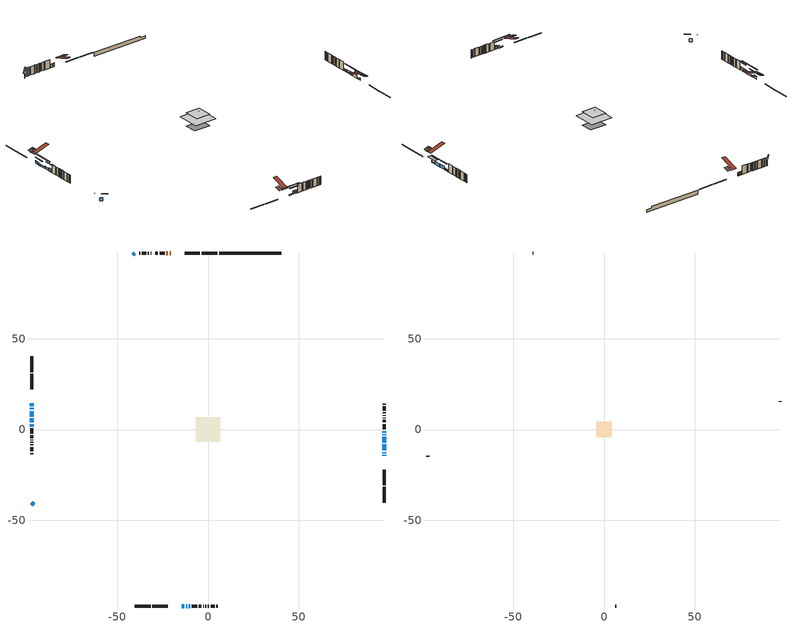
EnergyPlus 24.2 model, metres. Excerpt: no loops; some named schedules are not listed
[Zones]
conditioned space
 floor outside (Floor1 construction): -2.53,-2.53 -2.53,2.53 2.53,2.53 2.53,-2.53 z0.54
 floor adiabatic (AdiabaticFloorConstruction): -6.65,-6.65 -6.65,6.65 6.65,6.65 6.65,-6.65 z2.98
 floor foundation (Slab1 construction): -4.95,-3.59 -4.95,3.59 4.95,3.59 4.95,-3.59 z-1.95
 wall outside (RimJoist1 construction): 5.16,97.12 -3.57,97.12 / -40.23,-97.12 -31.49,-97.12 / -97.12,40.23 -97.12,31.49 / 97.12,-40.23 97.12,-31.49 z0.54:0.84
 wall outside (RimJoist2 construction): -4.5,97.12 -12.87,97.12 / -30.56,-97.12 -22.2,-97.12 / -97.12,30.56 -97.12,22.2 / 97.12,-30.56 97.12,-22.2 z0.54:0.84
 wall outside (AdiabaticWallConstruction 1): -20.52,97.12 -21.12,97.12 / -22.05,97.12 -22.85,97.12 z0.54:2.57
 wall outside (AdiabaticWallConstruction): -97.12,14.55 -97.12,12.85 / 97.12,-14.55 97.12,-14 z0.54:1.76; -97.12,11.92 -97.12,11.1 z0.54:1.53; -40.23,97.12 -41.33,96.03 / -97.12,-40.23 -95.83,-41.52 z0.54:2.24; 97.12,-13.07 97.12,-12.44 z0.54:1.2; 97.12,-11.51 97.12,-8.21 / 97.12,-7.28 97.12,-3.98 / -12.07,-97.12 -11.41,-97.12 / -10.48,-97.12 -9.82,-97.12 z0.54:2.27; -97.12,10.17 -97.12,7.08 z0.54:1.33; -14.55,-97.12 -13,-97.12 z0.54:1.13; -97.12,6.15 -97.12,3.91 z0.54:1.86; 97.12,-3.05 97.12,-2.59 z0.54:1.46; 97.12,-1.66 97.12,-0.85 z0.54:1.38; -97.12,2.98 -97.12,1.53 z0.54:2.6
 wall outside (Wall1 construction): -23.78,97.12 -26.68,97.12 / -8.89,-97.12 -5.99,-97.12 / -97.12,0.6 -97.12,-2.3 / 97.12,0.08 97.12,2.98 z0.54:5.42
 wall outside (Wall2 construction): -27.61,97.12 -29.08,97.12 / -5.06,-97.12 -3.59,-97.12 / -97.12,-3.23 -97.12,-4.7 / 97.12,3.91 97.12,5.38 z0.54:5.42
 wall outside (Wall3 construction): -30.01,97.12 -30.21,97.12 / -2.66,-97.12 -2.46,-97.12 / -97.12,-5.63 -97.12,-5.83 / 97.12,6.31 97.12,6.51 z0.54:5.42
 wall outside (Wall4 construction): -31.14,97.12 -31.63,97.12 / -1.53,-97.12 -1.03,-97.12 / -97.12,-6.76 -97.12,-7.25 / 97.12,7.44 97.12,7.94 z0.54:5.42
 wall outside (Wall5 construction): -32.56,97.12 -33.18,97.12 / -0.1,-97.12 0.52,-97.12 / -97.12,-8.18 -97.12,-8.8 / 97.12,8.87 97.12,9.49 z0.54:5.42
 wall outside (Wall6 construction): -34.11,97.12 -36.41,97.12 / 1.45,-97.12 3.74,-97.12 / -97.12,-9.73 -97.12,-12.03 / 97.12,10.42 97.12,12.71 z0.54:5.42
 wall outside (Wall7 construction): -37.34,97.12 -37.9,97.12 / 4.67,-97.12 5.24,-97.12 / -97.12,-12.96 -97.12,-13.52 / 97.12,13.64 97.12,14.21 z0.54:5.42
 wall foundation (FoundationWall1 construction): 6.09,97.12,-1.95 6.09,97.12,0.54 36.82,97.12,0.54 36.82,97.12,-0.44 40.23,97.12,-0.44 40.23,97.12,-1.95
 window (WindowConstruction): -97.12,14.55 -97.12,12.85 z0.54:1.76
 window (WindowConstruction 8): -97.12,11.92 -97.12,11.1 z0.54:1.53
 window (WindowConstruction 9): -40.23,97.12 -41.33,96.03 z0.54:2.24
 window (WindowConstruction 10): -97.12,-40.23 -95.83,-41.52 z0.54:2.24
 window (WindowConstruction 13): 97.12,-14.55 97.12,-14 z0.54:1.76
 window (WindowConstruction 11): 97.12,-13.07 97.12,-12.44 z0.54:1.2
 window (WindowConstruction 12): 97.12,-11.51 97.12,-8.21 z0.54:2.27
 window (WindowConstruction 14): -97.12,10.17 -97.12,7.08 z0.54:1.33
 window (WindowConstruction 15): -14.55,-97.12 -13,-97.12 z0.54:1.13
 window (WindowConstruction 1): -97.12,6.15 -97.12,3.91 z0.54:1.86
 window (WindowConstruction 2): 97.12,-7.28 97.12,-3.98 z0.54:2.27
 window (WindowConstruction 3): 97.12,-3.05 97.12,-2.59 z0.54:1.45
 window (WindowConstruction 4): 97.12,-1.66 97.12,-0.85 z0.54:1.38
 window (WindowConstruction 5): -12.07,-97.12 -11.41,-97.12 z0.54:2.27
 window (WindowConstruction 6): -10.48,-97.12 -9.82,-97.12 z0.54:2.27
 window (WindowConstruction 7): -97.12,2.98 -97.12,1.53 z0.54:2.6
 door (Door): -20.52,97.12 -21.12,97.12 z0.54:2.57
 door (Door 1): -22.05,97.12 -22.85,97.12 z0.54:2.57
 ceiling adiabatic (AdiabaticFloorConstruction): 6.65,-6.65 6.65,6.65 -6.65,6.65 -6.65,-6.65 z2.98
 roof outside (Roof1 construction): -14.54,97.12,5.42 -14.54,94.29,6.36 -13.8,94.29,6.36 -13.8,97.12,5.42; -20.52,-97.12,5.42 -20.52,-94.29,6.36 -21.27,-94.29,6.36 -21.27,-97.12,5.42; -97.12,20.52,5.42 -94.29,20.52,6.36 -94.29,21.27,6.36 -97.12,21.27,5.42; 97.12,-20.52,5.42 94.29,-20.52,6.36 94.29,-21.27,6.36 97.12,-21.27,5.42
 roof outside (Roof2 construction): -16.22,97.12,5.42 -16.22,94.31,6.36 -15.47,94.31,6.36 -15.47,97.12,5.42; -18.85,-97.12,5.42 -18.85,-94.31,6.36 -19.6,-94.31,6.36 -19.6,-97.12,5.42; -97.12,18.85,5.42 -94.31,18.85,6.36 -94.31,19.6,6.36 -97.12,19.6,5.42; 97.12,-18.85,5.42 94.31,-18.85,6.36 94.31,-19.6,6.36 97.12,-19.6,5.42
attic - vented
 floor to conditioned space (Floor2 construction Reversed): -4.38,-4.38 -4.38,4.38 4.38,4.38 4.38,-4.38 z5.42
 floor to conditioned space (Floor3 construction Reversed): -1.88,-1.88 -1.88,1.88 1.88,1.88 1.88,-1.88 z5.42
 wall outside (Wall8 construction): -38.83,97.12 -39.3,97.12 / 6.17,-97.12 6.64,-97.12 / -97.12,-14.45 -97.12,-14.92 / 97.12,15.14 97.12,15.61 z0.54:5.42
 roof outside (Roof3 construction): -19.59,97.12,5.42 -19.59,87.84,8.51 -17.14,87.84,8.51 -17.14,97.12,5.42; -15.48,-97.12,5.42 -15.48,-87.84,8.51 -17.92,-87.84,8.51 -17.92,-97.12,5.42; -97.12,15.48,5.42 -87.84,15.48,8.51 -87.84,17.92,8.51 -97.12,17.92,5.42; 97.12,-15.48,5.42 87.84,-15.48,8.51 87.84,-17.92,8.51 97.12,-17.92,5.42
shading: -97.12,12.64 -97.12,14.75 -97.54,14.75 -97.54,12.64 z1.96; -97.12,8.52 -97.12,14.5 -97.54,14.5 -97.54,8.52 z4.11; -43.15,94.21 -38.41,98.95 -38.7,99.24 -43.44,94.5 z4.82; -94.01,-43.35 -98.95,-38.41 -99.24,-38.7 -94.3,-43.64 z4.82; 97.12,-9.86 97.12,-15.65 98.87,-15.65 98.87,-9.86 z3.78; 97.12,-5.63 97.12,-14.09 97.54,-14.09 97.54,-5.63 z4.85; -97.12,2.06 -97.12,15.19 -97.54,15.19 -97.54,2.06 z6.35; -7.98,-97.12 -19.57,-97.12 -19.57,-97.54 -7.98,-97.54 z6.15; -97.12,3.71 -97.12,6.35 -97.54,6.35 -97.54,3.71 z2.06; 97.12,-1.4 97.12,-9.86 97.54,-9.86 97.54,-1.4 z4.85; 97.12,-2.39 97.12,-3.25 97.54,-3.25 97.54,-2.39 z1.66; 97.12,-0.65 97.12,-1.86 97.54,-1.86 97.54,-0.65 z1.58; -8.83,-97.12 -14.65,-97.12 -14.65,-97.54 -8.83,-97.54 z4.85; -9.62,-97.12 -10.68,-97.12 -10.68,-97.54 -9.62,-97.54 z2.47; -97.12,-1.05 -97.12,5.56 -97.54,5.56 -97.54,-1.05 z5.18
[Building]
Building 1: Terrain=Suburbs
[Site:Location]
Quebec Intl AP_QC: Latitude {deg}=46.8; Longitude {deg}=-71.38; Time Zone {hr}=-5; Elevation {m}=74; Keep Site Location Information=Yes
[Site:GroundTemperature:Shallow]
0.0108218, -2.24938, -2.43038, -1.3578, 2.94801, 7.23376, 10.9493, 13.303, 13.5029, 11.5886, 7.96783, 3.81355
[Site:WaterMainsTemperature]
Calculation Method=Schedule; Temperature Schedule=mains temperature schedule
[Material] Roughness=Rough; Thermal Absorptance=0.9
Name | Thickness {m} | Conductivity {W/m-K} | Density {kg/m3} | Specific Heat {J/kg-K} | Solar Absorptance | Visible Absorptance
asphalt or fiberglass shingles | 0.00635 | 0.162714 | 1121.4 | 1465.45 | 0.4 | 0.4
ceiling loosefill ins | 0.169333 | 0.0480833 | 16.02 | 1046.75 | 0.7 | 0.7
ceiling stud and cavity | 0.1397 | 0.326487 | 65.682 | 1177.47 | 0.7 | 0.7
ceiling stud and cavity 1 | 0.1397 | 0.363927 | 65.682 | 1177.47 | 0.7 | 0.7
concrete 4.0 in. | 0.1016 | 1.803125 | 2242.8 | 837.4 | 0.7 | 0.7
concrete 8.0 in. | 0.2032 | 1.803125 | 2242.8 | 837.4 | 0.7 | 0.7
door material | 0.04445 | 0.053851 | 512.64 | 1214.23 | 0.7 | 0.7
exterior vertical ins | 0.0783861 | 0.029427 | 32.04 | 1214.23 | 0.7 | 0.7
floor covering | 0.0127 | 0.0433444 | 54.468 | 1339.84 | 0.6 | 0.6
floor rigid ins | 0.103632 | 0.029427 | 32.04 | 1214.23 | 0.7 | 0.7
floor rigid ins 1; wall rigid ins 1 | 0.512978 | 0.029427 | 32.04 | 1214.23 | 0.7 | 0.7
floor stud and cavity | 0.1397 | 0.152222 | 92.3553 | 1139.71 | 0.7 | 0.7
floor stud and cavity 1 | 0.1397 | 1.75129 | 37.0049 | 1207.88 | 0.7 | 0.7
furniture material conditioned space 1 | 0.1524 | 0.115458 | 640.8 | 1214.23 | 0.6 | 0.6
gypsum board | 0.0127 | 0.160291 | 801 | 837.4 | 0.6 | 0.6
gypsum board 1 | 0.0127 | 0.160291 | 801 | 837.4 | 0.7 | 0.7
osb sheathing 0.5 in. | 0.0127 | 0.115458 | 512.64 | 1214.23 | 0.7 | 0.7
osb sheathing 0.75 in. | 0.01905 | 0.115458 | 512.64 | 1214.23 | 0.7 | 0.7
osb sheathing 2.0 in. | 0.0508 | 0.115458 | 512.64 | 1214.23 | 0.7 | 0.7
rim joist rigid ins; roof rigid ins; wall rigid ins | 0.051816 | 0.029427 | 32.04 | 1214.23 | 0.7 | 0.7
rim joist stud and cavity | 0.0508 | 0.0405436 | 125.044 | 1163.47 | 0.6 | 0.6
rim joist stud and cavity 1 | 0.0508 | 0.0337198 | 125.044 | 1163.47 | 0.6 | 0.6
roof stud and cavity | 0.2032 | 0.119985 | 78.34581 | 1123.46 | 0.7 | 0.7
roof stud and cavity 1 | 0.2032 | 0.121886 | 78.34581 | 1123.46 | 0.7 | 0.7
wall stud and cavity | 0.1397 | 0.14531 | 139.0536 | 1170.24 | 0.7 | 0.7
wall stud and cavity 1 | 0.1397 | 0.155262 | 139.0536 | 1170.24 | 0.7 | 0.7
wall stud and cavity 2 | 0.1397 | 0.0764338 | 139.0536 | 1170.24 | 0.7 | 0.7
wall stud and cavity 3 | 0.1397 | 0.445742 | 139.0536 | 1170.24 | 0.7 | 0.7
wall stud and cavity 4 | 0.1397 | 0.217369 | 139.0536 | 1170.24 | 0.7 | 0.7
wall stud and cavity 5 | 0.1397 | 0.147745 | 139.0536 | 1170.24 | 0.7 | 0.7
wall stud and cavity 6 | 0.1397 | 0.469481 | 139.0536 | 1170.24 | 0.7 | 0.7
wall stud and cavity 7 | 0.0889 | 6.1454 | 50.32683 | 1063.81 | 0.6 | 0.6
wall stud and cavity 8 | 0.0889 | 0.380278 | 52.3479 | 1209.89 | 0.7 | 0.7
wall stud and cavity 9 | 0.0889 | 0.391764 | 83.0341 | 1211.67 | 0.7 | 0.7
wood siding | 0.0254 | 0.102417 | 544.68 | 1172.36 | 0.4 | 0.4
wood siding 1 | 0.00254 | 0.102417 | 544.68 | 1172.36 | 0.4 | 0.4
wood siding 2; wood siding 3; wood siding 4 | 0.0254 | 0.102417 | 544.68 | 1172.36 | 0.7 | 0.7
[WindowMaterial:SimpleGlazingSystem]
Name | U-Factor {W/m2-K} | Solar Heat Gain Coefficient
WindowMaterial | 2.92076 | 0.62
WindowMaterial 1 | 2.93609 | 0.6
WindowMaterial 10 | 2.99287 | 0.59
WindowMaterial 11 | 2.97698 | 0.61
WindowMaterial 12 | 2.986628 | 0.55
WindowMaterial 13 | 3.00934 | 0.51
WindowMaterial 2 | 2.88329 | 0.67
WindowMaterial 3 | 3.02467 | 0.46
WindowMaterial 4 | 2.97868 | 0.53
WindowMaterial 5 | 2.96903 | 0.56
WindowMaterial 6 | 2.98833 | 0.58
WindowMaterial 7 | 2.969594 | 0.55
WindowMaterial 8 | 2.90827 | 0.64
WindowMaterial 9 | 2.90089 | 0.65
[Construction]
AdiabaticFloorConstruction: floor stud and cavity 1, floor rigid ins 1, osb sheathing 0.75 in., floor covering
AdiabaticWallConstruction: wood siding 3, wall rigid ins 1, wall stud and cavity 8, gypsum board
AdiabaticWallConstruction 1: wood siding 4, wall rigid ins 1, wall stud and cavity 8, gypsum board
Door; Door 1: door material
Floor1 construction: floor stud and cavity, floor rigid ins, osb sheathing 0.75 in., floor covering
Floor2 construction Reversed: gypsum board, ceiling stud and cavity, ceiling loosefill ins
Floor3 construction Reversed: gypsum board, ceiling stud and cavity 1, ceiling loosefill ins
FoundationWall1 construction: concrete 8.0 in., gypsum board 1
furniture construction conditioned space 1: furniture material conditioned space 1
PartitionWallConstruction: gypsum board, wall stud and cavity 9, gypsum board
RimJoist1 construction: wood siding 2, rim joist rigid ins, osb sheathing 2.0 in., rim joist stud and cavity
RimJoist2 construction: wood siding 2, rim joist rigid ins, osb sheathing 2.0 in., rim joist stud and cavity 1
Roof1 construction: asphalt or fiberglass shingles, roof rigid ins, osb sheathing 0.75 in., roof stud and cavity, gypsum board
Roof2 construction: asphalt or fiberglass shingles, roof rigid ins, osb sheathing 0.75 in., roof stud and cavity 1, gypsum board
Roof3 construction: asphalt or fiberglass shingles
Slab1 construction: concrete 4.0 in.
Wall1 construction: wood siding, wall rigid ins, osb sheathing 0.5 in., wall stud and cavity, gypsum board
Wall2 construction: wood siding, wall rigid ins, osb sheathing 0.5 in., wall stud and cavity 1, gypsum board
Wall3 construction: wood siding, osb sheathing 0.5 in., wall stud and cavity 2, gypsum board
Wall4 construction: wood siding, wall rigid ins, osb sheathing 0.5 in., wall stud and cavity 3, gypsum board
Wall5 construction: wood siding, wall rigid ins, osb sheathing 0.5 in., wall stud and cavity 4, gypsum board
Wall6 construction: wood siding, wall rigid ins, osb sheathing 0.5 in., wall stud and cavity 5, gypsum board
Wall7 construction: wood siding, wall rigid ins, osb sheathing 0.5 in., wall stud and cavity 6, gypsum board
Wall8 construction: wood siding 1, wall stud and cavity 7
WindowConstruction: WindowMaterial
WindowConstruction 1: WindowMaterial 1
WindowConstruction 10: WindowMaterial 9
WindowConstruction 11: WindowMaterial 10
WindowConstruction 12; WindowConstruction 2: WindowMaterial 2
WindowConstruction 13: WindowMaterial 11
WindowConstruction 14: WindowMaterial 12
WindowConstruction 15: WindowMaterial 13
WindowConstruction 3: WindowMaterial 3
WindowConstruction 4: WindowMaterial 4
WindowConstruction 5; WindowConstruction 6: WindowMaterial 5
WindowConstruction 7: WindowMaterial 6
WindowConstruction 8: WindowMaterial 7
WindowConstruction 9: WindowMaterial 8
[Zone] Multiplier=1; Part of Total Floor Area=Yes
Name | Volume {m3}
attic - vented | 45.7144
conditioned space | 656
[Space]
Name | Zone | Volume {m3}
attic - vented 1 | attic - vented | 45.7144
conditioned space 1 | conditioned space | 656
[ZoneInfiltration:EffectiveLeakageArea]
infil attic - vented 1: Zone or Space=attic - vented 1; Schedule=Always On Discrete; Effective Air Leakage Area {cm2}=3358.15; Stack Coefficient=0.000554434; Wind Coefficient=1.59091e-05
[ZoneMixing]
whole house fan mix: Zone or Space=attic - vented; Schedule=Always On Continuous; Design Flow Rate Calculation Method=Flow/Zone; Design Flow Rate {m3/s}=0; Source Zone or Space=conditioned space
[SurfaceProperty:ExposedFoundationPerimeter]
Slab1: Exposed Perimeter Calculation Method=TotalExposedPerimeter; Total Exposed Perimeter {m}=34.139
[InternalMass] Zone or ZoneList=conditioned space; Space or SpaceList=conditioned space 1
Name | Construction | Surface Area {m2}
furniture mass conditioned space 1 | furniture construction conditioned space 1 | 109.372
partition wall mass | PartitionWallConstruction | 273.431
[Lights]
interior lighting: Zone or ZoneList or Space or SpaceList=conditioned space 1; Schedule=interior lighting schedule; Design Level Calculation Method=LightingLevel; Lighting Level {W}=343.2; Return Air Fraction=0; Fraction Radiant=0.6; Fraction Visible=0.2; Fraction Replaceable=1
[People]
occupants: Zone or ZoneList or Space or SpaceList=conditioned space 1; Number of People Schedule=occupants schedule; Number of People Calculation Method=People; Number of People=3; Fraction Radiant=0.314171; Sensible Heat Fraction=0.56303; Activity Level Schedule=occupants activity schedule; Carbon Dioxide Generation Rate {m3/s-W}=0; Enable ASHRAE 55 Comfort Warnings=No; Mean Radiant Temperature Calculation Type=EnclosureAveraged
[ElectricEquipment] Zone or ZoneList or Space or SpaceList=conditioned space 1; Design Level Calculation Method=EquipmentLevel
Name | Schedule | Design Level {W} | Fraction Latent | Fraction Radiant | Fraction Lost
clothes dryer | clothes dryer schedule | 140.772 | 0.015 | 0.081 | 0.85
clothes washer | clothes washer schedule | 32.1985 | 0.03 | 0.162 | 0.7
cooking range | cooking range schedule | 215.147 | 0.08 | 0.432 | 0.2
dishwasher | dishwasher schedule | 66.8632 | 0.3 | 0.18 | 0.4
fridge | fridge schedule | 72.9452 | 0 | 0.6 | 0
mech vent bath fan 0 | mech vent bath fan 0 schedule | 50.2 | 0 | 0 | 1
mech vent bath fan 1 | mech vent bath fan 1 schedule | 50.2 | 0 | 0 | 1
mech vent house fan | mech vent house fan schedule | 15.1167 | 0 | 0 | 1
mech vent house fan cfis | mech vent house fan cfis schedule | 0 | 0 | 0 | 0
mech vent range fan 0 | mech vent range fan 0 schedule | 57 | 0 | 0 | 1
misc plug loads | misc plug loads schedule | 494.7 | 0.045 | 0.513 | 0.1
whole house fan | Always On Discrete | 0 | 0 | 0 | 1
[OtherEquipment] Zone or ZoneList or Space or SpaceList=conditioned space 1; Design Level Calculation Method=EquipmentLevel
Name | Fuel Type | Schedule | Design Level {W} | Fraction Latent | Fraction Radiant | Fraction Lost
clothes dryer 1 | Electricity | clothes dryer schedule | 0 | 0.015 | 0.081 | 0.85
cooking range 1 | Electricity | cooking range schedule | 0 | 0.08 | 0.432 | 0.2
general water use latent | None | general water use schedule | 62.594 | 1 | 0 | 0
general water use sensible | None | general water use schedule | -61.6891 | 0 | 0.6 | 0
mech vent house fan latent load | None | Always On Discrete | 0 | 1 | 0 | 0
mech vent house fan sensible load | None | Always On Discrete | 0 | 0 | 0 | 0
water heater energy adjustment1 | Electricity | Always On Discrete | 0.01 | 0 | 0 | 1
[ZoneInfiltration:DesignFlowRate] Zone or ZoneList or Space or SpaceList=conditioned space 1; Schedule=Always On Discrete; Design Flow Rate Calculation Method=Flow/Zone; Design Flow Rate {m3/s}=0
infil flow; natural vent flow; whole house fan flow
[Foundation:Kiva]
Foundation Kiva 1: Initial Indoor Air Temperature {C}=18; Wall Height Above Grade {m}=0.540014; Wall Depth Below Slab {m}=0.2032; Custom Block Material Name 1=exterior vertical ins; Custom Block Depth 1 {m}=2.49; Custom Block X Position 1 {m}=0.2159; Custom Block Z Position 1 {m}=0
[Foundation:Kiva:Settings]
Soil Conductivity {W/m-K}=0.849921; Soil Density {kg/m3}=1842.3; Soil Specific Heat {J/kg-K}=418.7; Ground Solar Absorptivity=0.9; Ground Thermal Absorptivity=0.9; Ground Surface Roughness {m}=0.03; Far-Field Width {m}=40; Deep-Ground Boundary Condition=ZeroFlux; Deep-Ground Depth {m}=40; Minimum Cell Dimension {m}=0.2; Maximum Cell Growth Coefficient=3; Simulation Timestep=Timestep
[Exterior:Lights]
exterior lighting: Schedule=exterior lighting schedule; Design Level {W}=75.6
[Schedule:Constant]
Name | Hourly Value
Always On Continuous; mech vent house fan schedule; mech vent house fan cfis schedule; Always On Discrete | 1
occupants activity schedule | 117.228
fridge schedule | 0
[Schedule:Week:Daily]
interior lighting schedule Week Rule - Jan1-Jan27: interior lighting schedule day, interior lighting schedule day, interior lighting schedule day, interior lighting schedule day, interior lighting schedule day, interior lighting schedule day, interior lighting schedule day, interior lighting schedule default day, interior lighting schedule default day, interior lighting schedule default day, interior lighting schedule default day, interior lighting schedule default day
interior lighting schedule Week Rule - Jan28-Feb3: interior lighting schedule day, interior lighting schedule day, interior lighting schedule day, interior lighting schedule day, interior lighting schedule day 1, interior lighting schedule day 1, interior lighting schedule day 1, interior lighting schedule default day, interior lighting schedule default day, interior lighting schedule default day, interior lighting schedule default day, interior lighting schedule default day
interior lighting schedule Week Rule - Feb4-Feb24: interior lighting schedule day 1, interior lighting schedule day 1, interior lighting schedule day 1, interior lighting schedule day 1, interior lighting schedule day 1, interior lighting schedule day 1, interior lighting schedule day 1, interior lighting schedule default day, interior lighting schedule default day, interior lighting schedule default day, interior lighting schedule default day, interior lighting schedule default day
interior lighting schedule Week Rule - Feb25-Mar3: interior lighting schedule day 1, interior lighting schedule day 1, interior lighting schedule day 1, interior lighting schedule day 1, interior lighting schedule day 2, interior lighting schedule day 2, interior lighting schedule day 2, interior lighting schedule default day, interior lighting schedule default day, interior lighting schedule default day, interior lighting schedule default day, interior lighting schedule default day
interior lighting schedule Week Rule - Mar4-Mar31: interior lighting schedule day 2, interior lighting schedule day 2, interior lighting schedule day 2, interior lighting schedule day 2, interior lighting schedule day 2, interior lighting schedule day 2, interior lighting schedule day 2, interior lighting schedule default day, interior lighting schedule default day, interior lighting schedule default day, interior lighting schedule default day, interior lighting schedule default day
interior lighting schedule Week Rule - Apr1-Apr28: interior lighting schedule day 3, interior lighting schedule day 3, interior lighting schedule day 3, interior lighting schedule day 3, interior lighting schedule day 3, interior lighting schedule day 3, interior lighting schedule day 3, interior lighting schedule default day, interior lighting schedule default day, interior lighting schedule default day, interior lighting schedule default day, interior lighting schedule default day
interior lighting schedule Week Rule - Apr29-May5: interior lighting schedule day 3, interior lighting schedule day 3, interior lighting schedule day 4, interior lighting schedule day 4, interior lighting schedule day 4, interior lighting schedule day 4, interior lighting schedule day 4, interior lighting schedule default day, interior lighting schedule default day, interior lighting schedule default day, interior lighting schedule default day, interior lighting schedule default day
interior lighting schedule Week Rule - May6-May26: interior lighting schedule day 4, interior lighting schedule day 4, interior lighting schedule day 4, interior lighting schedule day 4, interior lighting schedule day 4, interior lighting schedule day 4, interior lighting schedule day 4, interior lighting schedule default day, interior lighting schedule default day, interior lighting schedule default day, interior lighting schedule default day, interior lighting schedule default day
interior lighting schedule Week Rule - May27-Jun2: interior lighting schedule day 4, interior lighting schedule day 4, interior lighting schedule day 4, interior lighting schedule day 4, interior lighting schedule day 4, interior lighting schedule day 5, interior lighting schedule day 5, interior lighting schedule default day, interior lighting schedule default day, interior lighting schedule default day, interior lighting schedule default day, interior lighting schedule default day
interior lighting schedule Week Rule - Jun3-Jun30: interior lighting schedule day 5, interior lighting schedule day 5, interior lighting schedule day 5, interior lighting schedule day 5, interior lighting schedule day 5, interior lighting schedule day 5, interior lighting schedule day 5, interior lighting schedule default day, interior lighting schedule default day, interior lighting schedule default day, interior lighting schedule default day, interior lighting schedule default day
interior lighting schedule Week Rule - Jul1-Jul28: interior lighting schedule day 6, interior lighting schedule day 6, interior lighting schedule day 6, interior lighting schedule day 6, interior lighting schedule day 6, interior lighting schedule day 6, interior lighting schedule day 6, interior lighting schedule default day, interior lighting schedule default day, interior lighting schedule default day, interior lighting schedule default day, interior lighting schedule default day
interior lighting schedule Week Rule - Jul29-Aug4: interior lighting schedule day 6, interior lighting schedule day 6, interior lighting schedule day 6, interior lighting schedule day 7, interior lighting schedule day 7, interior lighting schedule day 7, interior lighting schedule day 7, interior lighting schedule default day, interior lighting schedule default day, interior lighting schedule default day, interior lighting schedule default day, interior lighting schedule default day
interior lighting schedule Week Rule - Aug5-Aug25: interior lighting schedule day 7, interior lighting schedule day 7, interior lighting schedule day 7, interior lighting schedule day 7, interior lighting schedule day 7, interior lighting schedule day 7, interior lighting schedule day 7, interior lighting schedule default day, interior lighting schedule default day, interior lighting schedule default day, interior lighting schedule default day, interior lighting schedule default day
interior lighting schedule Week Rule - Aug26-Sep1: interior lighting schedule day 7, interior lighting schedule day 7, interior lighting schedule day 7, interior lighting schedule day 7, interior lighting schedule day 7, interior lighting schedule day 7, interior lighting schedule day 8, interior lighting schedule default day, interior lighting schedule default day, interior lighting schedule default day, interior lighting schedule default day, interior lighting schedule default day
interior lighting schedule Week Rule - Sep2-Sep29: interior lighting schedule day 8, interior lighting schedule day 8, interior lighting schedule day 8, interior lighting schedule day 8, interior lighting schedule day 8, interior lighting schedule day 8, interior lighting schedule day 8, interior lighting schedule default day, interior lighting schedule default day, interior lighting schedule default day, interior lighting schedule default day, interior lighting schedule default day
interior lighting schedule Week Rule - Sep30-Oct6: interior lighting schedule day 8, interior lighting schedule day 9, interior lighting schedule day 9, interior lighting schedule day 9, interior lighting schedule day 9, interior lighting schedule day 9, interior lighting schedule day 9, interior lighting schedule default day, interior lighting schedule default day, interior lighting schedule default day, interior lighting schedule default day, interior lighting schedule default day
interior lighting schedule Week Rule - Oct7-Oct27: interior lighting schedule day 9, interior lighting schedule day 9, interior lighting schedule day 9, interior lighting schedule day 9, interior lighting schedule day 9, interior lighting schedule day 9, interior lighting schedule day 9, interior lighting schedule default day, interior lighting schedule default day, interior lighting schedule default day, interior lighting schedule default day, interior lighting schedule default day
interior lighting schedule Week Rule - Oct28-Nov3: interior lighting schedule day 9, interior lighting schedule day 9, interior lighting schedule day 9, interior lighting schedule day 9, interior lighting schedule day 10, interior lighting schedule day 10, interior lighting schedule day 10, interior lighting schedule default day, interior lighting schedule default day, interior lighting schedule default day, interior lighting schedule default day, interior lighting schedule default day
interior lighting schedule Week Rule - Nov4-Nov24: interior lighting schedule day 10, interior lighting schedule day 10, interior lighting schedule day 10, interior lighting schedule day 10, interior lighting schedule day 10, interior lighting schedule day 10, interior lighting schedule day 10, interior lighting schedule default day, interior lighting schedule default day, interior lighting schedule default day, interior lighting schedule default day, interior lighting schedule default day
interior lighting schedule Week Rule - Nov25-Dec1: interior lighting schedule day 10, interior lighting schedule day 10, interior lighting schedule day 10, interior lighting schedule day 10, interior lighting schedule day 10, interior lighting schedule day 10, interior lighting schedule day 11, interior lighting schedule default day, interior lighting schedule default day, interior lighting schedule default day, interior lighting schedule default day, interior lighting schedule default day
interior lighting schedule Week Rule - Dec2-Dec31: interior lighting schedule day 11, interior lighting schedule day 11, interior lighting schedule day 11, interior lighting schedule day 11, interior lighting schedule day 11, interior lighting schedule day 11, interior lighting schedule day 11, interior lighting schedule default day, interior lighting schedule default day, interior lighting schedule default day, interior lighting schedule default day, interior lighting schedule default day
occupants schedule Week Rule - Jan1-Dec31: occupants schedule day, occupants schedule day, occupants schedule day, occupants schedule day, occupants schedule day, occupants schedule day, occupants schedule day, occupants schedule default day, occupants schedule default day, occupants schedule default day, occupants schedule default day, occupants schedule default day
clothes dryer schedule Week Rule - Jan1-Dec31: clothes dryer schedule day, clothes dryer schedule day, clothes dryer schedule day, clothes dryer schedule day, clothes dryer schedule day, clothes dryer schedule day, clothes dryer schedule day, clothes dryer schedule default day, clothes dryer schedule default day, clothes dryer schedule default day, clothes dryer schedule default day, clothes dryer schedule default day
clothes washer schedule Week Rule - Jan1-Dec31: clothes washer schedule day, clothes washer schedule day, clothes washer schedule day, clothes washer schedule day, clothes washer schedule day, clothes washer schedule day, clothes washer schedule day, clothes washer schedule default day, clothes washer schedule default day, clothes washer schedule default day, clothes washer schedule default day, clothes washer schedule default day
cooking range schedule Week Rule - Jan1-Dec31: cooking range schedule day, cooking range schedule day, cooking range schedule day, cooking range schedule day, cooking range schedule day, cooking range schedule day, cooking range schedule day, cooking range schedule default day, cooking range schedule default day, cooking range schedule default day, cooking range schedule default day, cooking range schedule default day
dishwasher schedule Week Rule - Jan1-Dec31: dishwasher schedule day, dishwasher schedule day, dishwasher schedule day, dishwasher schedule day, dishwasher schedule day, dishwasher schedule day, dishwasher schedule day, dishwasher schedule default day, dishwasher schedule default day, dishwasher schedule default day, dishwasher schedule default day, dishwasher schedule default day
mech vent bath fan 0 schedule Week Rule - Jan1-Dec31: mech vent bath fan 0 schedule day, mech vent bath fan 0 schedule day, mech vent bath fan 0 schedule day, mech vent bath fan 0 schedule day, mech vent bath fan 0 schedule day, mech vent bath fan 0 schedule day, mech vent bath fan 0 schedule day, mech vent bath fan 0 schedule default day, mech vent bath fan 0 schedule default day, mech vent bath fan 0 schedule default day, mech vent bath fan 0 schedule default day, mech vent bath fan 0 schedule default day
mech vent bath fan 1 schedule Week Rule - Jan1-Dec31: mech vent bath fan 1 schedule day, mech vent bath fan 1 schedule day, mech vent bath fan 1 schedule day, mech vent bath fan 1 schedule day, mech vent bath fan 1 schedule day, mech vent bath fan 1 schedule day, mech vent bath fan 1 schedule day, mech vent bath fan 1 schedule default day, mech vent bath fan 1 schedule default day, mech vent bath fan 1 schedule default day, mech vent bath fan 1 schedule default day, mech vent bath fan 1 schedule default day
mech vent range fan 0 schedule Week Rule - Jan1-Dec31: mech vent range fan 0 schedule day, mech vent range fan 0 schedule day, mech vent range fan 0 schedule day, mech vent range fan 0 schedule day, mech vent range fan 0 schedule day, mech vent range fan 0 schedule day, mech vent range fan 0 schedule day, mech vent range fan 0 schedule default day, mech vent range fan 0 schedule default day, mech vent range fan 0 schedule default day, mech vent range fan 0 schedule default day, mech vent range fan 0 schedule default day
misc plug loads schedule Week Rule - Jan1-Dec31: misc plug loads schedule day, misc plug loads schedule day, misc plug loads schedule day, misc plug loads schedule day, misc plug loads schedule day, misc plug loads schedule day, misc plug loads schedule day, misc plug loads schedule default day, misc plug loads schedule default day, misc plug loads schedule default day, misc plug loads schedule default day, misc plug loads schedule default day
general water use schedule Week Rule - Jan1-Dec31: general water use schedule day, general water use schedule day, general water use schedule day, general water use schedule day, general water use schedule day, general water use schedule day, general water use schedule day, general water use schedule default day, general water use schedule default day, general water use schedule default day, general water use schedule default day, general water use schedule default day
[Schedule:Year]
interior lighting schedule: interior lighting schedule Week Rule - Jan1-Jan27, 1, 1, 1, 27, interior lighting schedule Week Rule - Jan28-Feb3, 1, 28, 2, 3, interior lighting schedule Week Rule - Feb4-Feb24, 2, 4, 2, 24, interior lighting schedule Week Rule - Feb25-Mar3, 2, 25, 3, 3, interior lighting schedule Week Rule - Mar4-Mar31, 3, 4, 3, 31, interior lighting schedule Week Rule - Apr1-Apr28, 4, 1, 4, 28, interior lighting schedule Week Rule - Apr29-May5, 4, 29, 5, 5, interior lighting schedule Week Rule - May6-May26, 5, 6, 5, 26, interior lighting schedule Week Rule - May27-Jun2, 5, 27, 6, 2, interior lighting schedule Week Rule - Jun3-Jun30, 6, 3, 6, 30, interior lighting schedule Week Rule - Jul1-Jul28, 7, 1, 7, 28, interior lighting schedule Week Rule - Jul29-Aug4, 7, 29, 8, 4, interior lighting schedule Week Rule - Aug5-Aug25, 8, 5, 8, 25, interior lighting schedule Week Rule - Aug26-Sep1, 8, 26, 9, 1, interior lighting schedule Week Rule - Sep2-Sep29, 9, 2, 9, 29, interior lighting schedule Week Rule - Sep30-Oct6, 9, 30, 10, 6, interior lighting schedule Week Rule - Oct7-Oct27, 10, 7, 10, 27, interior lighting schedule Week Rule - Oct28-Nov3, 10, 28, 11, 3, interior lighting schedule Week Rule - Nov4-Nov24, 11, 4, 11, 24, interior lighting schedule Week Rule - Nov25-Dec1, 11, 25, 12, 1, interior lighting schedule Week Rule - Dec2-Dec31, 12, 2, 12, 31
occupants schedule: occupants schedule Week Rule - Jan1-Dec31, 1, 1, 12, 31
clothes dryer schedule: clothes dryer schedule Week Rule - Jan1-Dec31, 1, 1, 12, 31
clothes washer schedule: clothes washer schedule Week Rule - Jan1-Dec31, 1, 1, 12, 31
cooking range schedule: cooking range schedule Week Rule - Jan1-Dec31, 1, 1, 12, 31
dishwasher schedule: dishwasher schedule Week Rule - Jan1-Dec31, 1, 1, 12, 31
mech vent bath fan 0 schedule: mech vent bath fan 0 schedule Week Rule - Jan1-Dec31, 1, 1, 12, 31
mech vent bath fan 1 schedule: mech vent bath fan 1 schedule Week Rule - Jan1-Dec31, 1, 1, 12, 31
mech vent range fan 0 schedule: mech vent range fan 0 schedule Week Rule - Jan1-Dec31, 1, 1, 12, 31
misc plug loads schedule: misc plug loads schedule Week Rule - Jan1-Dec31, 1, 1, 12, 31
general water use schedule: general water use schedule Week Rule - Jan1-Dec31, 1, 1, 12, 31
exterior lighting schedule: exterior lighting schedule Week Rule - Jan1-Jan27, 1, 1, 1, 27, exterior lighting schedule Week Rule - Jan28-Feb3, 1, 28, 2, 3, exterior lighting schedule Week Rule - Feb4-Feb24, 2, 4, 2, 24, exterior lighting schedule Week Rule - Feb25-Mar3, 2, 25, 3, 3, exterior lighting schedule Week Rule - Mar4-Mar31, 3, 4, 3, 31, exterior lighting schedule Week Rule - Apr1-Apr28, 4, 1, 4, 28, exterior lighting schedule Week Rule - Apr29-May5, 4, 29, 5, 5, exterior lighting schedule Week Rule - May6-May26, 5, 6, 5, 26, exterior lighting schedule Week Rule - May27-Jun2, 5, 27, 6, 2, exterior lighting schedule Week Rule - Jun3-Jun30, 6, 3, 6, 30, exterior lighting schedule Week Rule - Jul1-Jul28, 7, 1, 7, 28, exterior lighting schedule Week Rule - Jul29-Aug4, 7, 29, 8, 4, exterior lighting schedule Week Rule - Aug5-Aug25, 8, 5, 8, 25, exterior lighting schedule Week Rule - Aug26-Sep1, 8, 26, 9, 1, exterior lighting schedule Week Rule - Sep2-Sep29, 9, 2, 9, 29, exterior lighting schedule Week Rule - Sep30-Oct6, 9, 30, 10, 6, exterior lighting schedule Week Rule - Oct7-Oct27, 10, 7, 10, 27, exterior lighting schedule Week Rule - Oct28-Nov3, 10, 28, 11, 3, exterior lighting schedule Week Rule - Nov4-Nov24, 11, 4, 11, 24, exterior lighting schedule Week Rule - Nov25-Dec1, 11, 25, 12, 1, exterior lighting schedule Week Rule - Dec2-Dec31, 12, 2, 12, 31
[Schedule:Compact]
mains temperature schedule: Through: 01/01, For: AllDays, Until: 24:00, 5.175, Through: 01/02, For: AllDays, Until: 24:00, 5.10167, Through: 01/03, For: AllDays, Until: 24:00, 5.02889, Through: 01/04, For: AllDays, Until: 24:00, 4.95778, Through: 01/05, For: AllDays, Until: 24:00, 4.88778, Through: 01/06, For: AllDays, Until: 24:00, 4.81833, Through: 01/07, For: AllDays, Until: 24:00, 4.75056, Through: 01/08, For: AllDays, Until: 24:00, 4.68389, Through: 01/09, For: AllDays, Until: 24:00, 4.61833, Through: 01/10, For: AllDays, Until: 24:00, 4.55389, Through: 01/11, For: AllDays, Until: 24:00, 4.49056, Through: 01/12, For: AllDays, Until: 24:00, 4.42889, Through: 01/13, For: AllDays, Until: 24:00, 4.36778, Through: 01/14, For: AllDays, Until: 24:00, 4.30889, Through: 01/15, For: AllDays, Until: 24:00, 4.25056, Through: 01/16, For: AllDays, Until: 24:00, 4.19389, Through: 01/17, For: AllDays, Until: 24:00, 4.13833, Through: 01/18, For: AllDays, Until: 24:00, 4.08444, Through: 01/19, For: AllDays, Until: 24:00, 4.03167, Through: 01/20, For: AllDays, Until: 24:00, 3.98056, Through: 01/21, For: AllDays, Until: 24:00, 3.93056, Through: 01/22, For: AllDays, Until: 24:00, 3.88222, Through: 01/23, For: AllDays, Until: 24:00, 3.835, Through: 01/24, For: AllDays, Until: 24:00, 3.78944, Through: 01/25, For: AllDays, Until: 24:00, 3.74556, Through: 01/26, For: AllDays, Until: 24:00, 3.70278, Through: 01/27, For: AllDays, Until: 24:00, 3.66167, Through: 01/28, For: AllDays, Until: 24:00, 3.62167, Through: 01/29, For: AllDays, Until: 24:00, 3.58389, Through: 01/30, For: AllDays, Until: 24:00, 3.54722, Through: 01/31, For: AllDays, Until: 24:00, 3.51167, Through: 02/01, For: AllDays, Until: 24:00, 3.47833, Through: 02/02, For: AllDays, Until: 24:00, 3.44611, Through: 02/03, For: AllDays, Until: 24:00, 3.41556, Through: 02/04, For: AllDays, Until: 24:00, 3.38667, Through: 02/05, For: AllDays, Until: 24:00, 3.35944, Through: 02/06, For: AllDays, Until: 24:00, 3.33389, Through: 02/07, For: AllDays, Until: 24:00, 3.30944, Through: 02/08, For: AllDays, Until: 24:00, 3.28667, Through: 02/09, For: AllDays, Until: 24:00, 3.26611, Through: 02/10, For: AllDays, Until: 24:00, 3.24667, Through: 02/11, For: AllDays, Until: 24:00, 3.22889, Through: 02/12, For: AllDays, Until: 24:00, 3.21278, Through: 02/13, For: AllDays, Until: 24:00, 3.19833, Through: 02/14, For: AllDays, Until: 24:00, 3.18556, Through: 02/15, For: AllDays, Until: 24:00, 3.17389, Through: 02/16, For: AllDays, Until: 24:00, 3.16444, Through: 02/17, For: AllDays, Until: 24:00, 3.15667, Through: 02/18, For: AllDays, Until: 24:00, 3.15056, Through: 02/19, For: AllDays, Until: 24:00, 3.14556, Through: 02/20, For: AllDays, Until: 24:00, 3.14278, Through: 02/21, For: AllDays, Until: 24:00, 3.14111, Through: 02/22, For: AllDays, Until: 24:00, 3.14167, Through: 02/23, For: AllDays, Until: 24:00, 3.14333, Through: 02/24, For: AllDays, Until: 24:00, 3.14722, Through: 02/25, For: AllDays, Until: 24:00, 3.15222, Through: 02/26, For: AllDays, Until: 24:00, 3.15944, Through: 02/27, For: AllDays, Until: 24:00, 3.16778, Through: 02/28, For: AllDays, Until: 24:00, 3.17778, Through: 03/01, For: AllDays, Until: 24:00, 3.18944, Through: 03/02, For: AllDays, Until: 24:00, 3.20333, Through: 03/03, For: AllDays, Until: 24:00, 3.21833, Through: 03/04, For: AllDays, Until: 24:00, 3.235, Through: 03/05, For: AllDays, Until: 24:00, 3.25333, Through: 03/06, For: AllDays, Until: 24:00, 3.27333, Through: 03/07, For: AllDays, Until: 24:00, 3.29444, Through: 03/08, For: AllDays, Until: 24:00, 3.31778, Through: 03/09, For: AllDays, Until: 24:00, 3.34222, Through: 03/10, For: AllDays, Until: 24:00, 3.36889, Through: 03/11, For: AllDays, Until: 24:00, 3.39667, Through: 03/12, For: AllDays, Until: 24:00, 3.42611, Through: 03/13, For: AllDays, Until: 24:00, 3.45722, Through: 03/14, For: AllDays, Until: 24:00, 3.49, Through: 03/15, For: AllDays, Until: 24:00, 3.52389, Through: 03/16, For: AllDays, Until: 24:00, 3.55944, Through: 03/17, For: AllDays, Until: 24:00, 3.59667, Through: 03/18, For: AllDays, Until: 24:00, 3.63556, Through: 03/19, For: AllDays, Until: 24:00, 3.67556, Through: 03/20, For: AllDays, Until: 24:00, 3.71722, Through: 03/21, For: AllDays, Until: 24:00, 3.76056, Through: 03/22, For: AllDays, Until: 24:00, 3.80556, Through: 03/23, For: AllDays, Until: 24:00, 3.85111, Through: 03/24, For: AllDays, Until: 24:00, 3.89889, Through: 03/25, For: AllDays, Until: 24:00, 3.94778, Through: 03/26, For: AllDays, Until: 24:00, 3.99833, Through: 03/27, For: AllDays, Until: 24:00, 4.05, Through: 03/28, For: AllDays, Until: 24:00, 4.10333, Through: 03/29, For: AllDays, Until: 24:00, 4.15778, Through: 03/30, For: AllDays, Until: 24:00, 4.21333, Through: 03/31, For: AllDays, Until: 24:00, 4.27056, Through: 04/01, For: AllDays, Until: 24:00, 4.32944, Through: 04/02, For: AllDays, Until: 24:00, 4.38889, Through: 04/03, For: AllDays, Until: 24:00, 4.45, Through: 04/04, For: AllDays, Until: 24:00, 4.51222, Through: 04/05, For: AllDays, Until: 24:00, 4.57611, Through: 04/06, For: AllDays, Until: 24:00, 4.64056, Through: 04/07, For: AllDays, Until: 24:00, 4.70667, Through: 04/08, For: AllDays, Until: 24:00, 4.77389, Through: 04/09, For: AllDays, Until: 24:00, 4.84222, Through: 04/10, For: AllDays, Until: 24:00, 4.91167, Through: 04/11, For: AllDays, Until: 24:00, 4.98278, Through: 04/12, For: AllDays, Until: 24:00, 5.05444, Through: 04/13, For: AllDays, Until: 24:00, 5.12722, Through: 04/14, For: AllDays, Until: 24:00, 5.20111, Through: 04/15, For: AllDays, Until: 24:00, 5.27611, Through: 04/16, For: AllDays, Until: 24:00, 5.35167, Through: 04/17, For: AllDays, Until: 24:00, 5.42889, Through: 04/18, For: AllDays, Until: 24:00, 5.50667, Through: 04/19, For: AllDays, Until: 24:00, 5.58556, Through: 04/20, For: AllDays, Until: 24:00, 5.665, Through: 04/21, For: AllDays, Until: 24:00, 5.74611, Through: 04/22, For: AllDays, Until: 24:00, 5.82722, Through: 04/23, For: AllDays, Until: 24:00, 5.91, Through: 04/24, For: AllDays, Until: 24:00, 5.99278, Through: 04/25, For: AllDays, Until: 24:00, 6.07722, Through: 04/26, For: AllDays, Until: 24:00, 6.16167, Through: 04/27, For: AllDays, Until: 24:00, 6.24722, Through: 04/28, For: AllDays, Until: 24:00, 6.33389, Through: 04/29, For: AllDays, Until: 24:00, 6.42056, Through: 04/30, For: AllDays, Until: 24:00, 6.50833, Through: 05/01, For: AllDays, Until: 24:00, 6.59667, Through: 05/02, For: AllDays, Until: 24:00, 6.68556, Through: 05/03, For: AllDays, Until: 24:00, 6.775, Through: 05/04, For: AllDays, Until: 24:00, 6.86556, Through: 05/05, For: AllDays, Until: 24:00, 6.95611, Through: 05/06, For: AllDays, Until: 24:00, 7.04722, Through: 05/07, For: AllDays, Until: 24:00, 7.13889, Through: 05/08, For: AllDays, Until: 24:00, 7.23111, Through: 05/09, For: AllDays, Until: 24:00, 7.32333, Through: 05/10, For: AllDays, Until: 24:00, 7.41667, Through: 05/11, For: AllDays, Until: 24:00, 7.51, Through: 05/12, For: AllDays, Until: 24:00, 7.60389, Through: 05/13, For: AllDays, Until: 24:00, 7.69778, Through: 05/14, For: AllDays, Until: 24:00, 7.79222, Through: 05/15, For: AllDays, Until: 24:00, 7.88667, Through: 05/16, For: AllDays, Until: 24:00, 7.98167, Through: 05/17, For: AllDays, Until: 24:00, 8.07667, Through: 05/18, For: AllDays, Until: 24:00, 8.17167, Through: 05/19, For: AllDays, Until: 24:00, 8.26722, Through: 05/20, For: AllDays, Until: 24:00, 8.36278, Through: 05/21, For: AllDays, Until: 24:00, 8.45833, Through: 05/22, For: AllDays, Until: 24:00, 8.55444, Through: 05/23, For: AllDays, Until: 24:00, 8.65, Through: 05/24, For: AllDays, Until: 24:00, 8.74611, Through: 05/25, For: AllDays, Until: 24:00, 8.84167, Through: 05/26, For: AllDays, Until: 24:00, 8.93722, Through: 05/27, For: AllDays, Until: 24:00, 9.03333, Through: 05/28, For: AllDays, Until: 24:00, 9.12889, Through: 05/29, For: AllDays, Until: 24:00, 9.22389, Through: 05/30, For: AllDays, Until: 24:00, 9.31944, Through: 05/31, For: AllDays, Until: 24:00, 9.41444, Through: 06/01, For: AllDays, Until: 24:00, 9.50944, Through: 06/02, For: AllDays, Until: 24:00, 9.60389, Through: 06/03, For: AllDays, Until: 24:00, 9.69833, Through: 06/04, For: AllDays, Until: 24:00, 9.79278, Through: 06/05, For: AllDays, Until: 24:00, 9.88667, Through: 06/06, For: AllDays, Until: 24:00, 9.98, Through: 06/07, For: AllDays, Until: 24:00, 10.0728, Through: 06/08, For: AllDays, Until: 24:00, 10.1656, Through: 06/09, For: AllDays, Until: 24:00, 10.2578, Through: 06/10, For: AllDays, Until: 24:00, 10.3494, Through: 06/11, For: AllDays, Until: 24:00, 10.4411, Through: 06/12, For: AllDays, Until: 24:00, 10.5317, Through: 06/13, For: AllDays, Until: 24:00, 10.6222, Through: 06/14, For: AllDays, Until: 24:00, 10.7117, Through: 06/15, For: AllDays, Until: 24:00, 10.8006, Through: 06/16, For: AllDays, Until: 24:00, 10.8889, Through: 06/17, For: AllDays, Until: 24:00, 10.9772, Through: 06/18, For: AllDays, Until: 24:00, 11.0639, Through: 06/19, For: AllDays, Until: 24:00, 11.1506, Through: 06/20, For: AllDays, Until: 24:00, 11.2361, Through: 06/21, For: AllDays, Until: 24:00, 11.3211, Through: 06/22, For: AllDays, Until: 24:00, 11.4056, Through: 06/23, For: AllDays, Until: 24:00, 11.4889, Through: 06/24, For: AllDays, Until: 24:00, 11.5711, Through: 06/25, For: AllDays, Until: 24:00, 11.6533, Through: 06/26, For: AllDays, Until: 24:00, 11.7339, Through: 06/27, For: AllDays, Until: 24:00, 11.8139, Through: 06/28, For: AllDays, Until: 24:00, 11.8928, Through: 06/29, For: AllDays, Until: 24:00, 11.9711, Through: 06/30, For: AllDays, Until: 24:00, 12.0483, Through: 07/01, For: AllDays, Until: 24:00, 12.1244, Through: 07/02, For: AllDays, Until: 24:00, 12.1994, Through: 07/03, For: AllDays, Until: 24:00, 12.2733, Through: 07/04, For: AllDays, Until: 24:00, 12.3467, Through: 07/05, For: AllDays, Until: 24:00, 12.4183, Through: 07/06, For: AllDays, Until: 24:00, 12.4894, Through: 07/07, For: AllDays, Until: 24:00, 12.5589, Through: 07/08, For: AllDays, Until: 24:00, 12.6278, Through: 07/09, For: AllDays, Until: 24:00, 12.695, Through: 07/10, For: AllDays, Until: 24:00, 12.7617, Through: 07/11, For: AllDays, Until: 24:00, 12.8267, Through: 07/12, For: AllDays, Until: 24:00, 12.8906, Through: 07/13, For: AllDays, Until: 24:00, 12.9528, Through: 07/14, For: AllDays, Until: 24:00, 13.0144, Through: 07/15, For: AllDays, Until: 24:00, 13.0744, Through: 07/16, For: AllDays, Until: 24:00, 13.1333, Through: 07/17, For: AllDays, Until: 24:00, 13.1906, Through: 07/18, For: AllDays, Until: 24:00, 13.2467, Through: 07/19, For: AllDays, Until: 24:00, 13.3017, Through: 07/20, For: AllDays, Until: 24:00, 13.355, Through: 07/21, For: AllDays, Until: 24:00, 13.4072, Through: 07/22, For: AllDays, Until: 24:00, 13.4578, Through: 07/23, For: AllDays, Until: 24:00, 13.5067, Through: 07/24, For: AllDays, Until: 24:00, 13.5544, Through: 07/25, For: AllDays, Until: 24:00, 13.6011, Through: 07/26, For: AllDays, Until: 24:00, 13.6461, Through: 07/27, For: AllDays, Until: 24:00, 13.6894, Through: 07/28, For: AllDays, Until: 24:00, 13.7317, Through: 07/29, For: AllDays, Until: 24:00, 13.7722, Through: 07/30, For: AllDays, Until: 24:00, 13.8111, Through: 07/31, For: AllDays, Until: 24:00, 13.8489, Through: 08/01, For: AllDays, Until: 24:00, 13.8844, Through: 08/02, For: AllDays, Until: 24:00, 13.9189, Through: 08/03, For: AllDays, Until: 24:00, 13.9522, Through: 08/04, For: AllDays, Until: 24:00, 13.9833, Through: 08/05, For: AllDays, Until: 24:00, 14.0133, Through: 08/06, For: AllDays, Until: 24:00, 14.0411, Through: 08/07, For: AllDays, Until: 24:00, 14.0678, Through: 08/08, For: AllDays, Until: 24:00, 14.0933, Through: 08/09, For: AllDays, Until: 24:00, 14.1167, Through: 08/10, For: AllDays, Until: 24:00, 14.1383, Through: 08/11, For: AllDays, Until: 24:00, 14.1589, Through: 08/12, For: AllDays, Until: 24:00, 14.1772, Through: 08/13, For: AllDays, Until: 24:00, 14.1944, Through: 08/14, For: AllDays, Until: 24:00, 14.21, Through: 08/15, For: AllDays, Until: 24:00, 14.2233, Through: 08/16, For: AllDays, Until: 24:00, 14.2356, Through: 08/17, For: AllDays, Until: 24:00, 14.2461, Through: 08/18, For: AllDays, Until: 24:00, 14.255, Through: 08/19, For: AllDays, Until: 24:00, 14.2622, Through: 08/20, For: AllDays, Until: 24:00, 14.2678, Through: 08/21, For: AllDays, Until: 24:00, 14.2717, Through: 08/22, For: AllDays, Until: 24:00, 14.2739, Through: 08/23, For: AllDays, Until: 24:00, 14.2744, Through: 08/24, For: AllDays, Until: 24:00, 14.2733, Through: 08/25, For: AllDays, Until: 24:00, 14.2711, Through: 08/26, For: AllDays, Until: 24:00, 14.2667, Through: 08/27, For: AllDays, Until: 24:00, 14.2606, Through: 08/28, For: AllDays, Until: 24:00, 14.2528, Through: 08/29, For: AllDays, Until: 24:00, 14.2439, Through: 08/30, For: AllDays, Until: 24:00, 14.2328, Through: 08/31, For: AllDays, Until: 24:00, 14.2206, Through: 09/01, For: AllDays, Until: 24:00, 14.2061, Through: 09/02, For: AllDays, Until: 24:00, 14.1906, Through: 09/03, For: AllDays, Until: 24:00, 14.1728, Through: 09/04, For: AllDays, Until: 24:00, 14.1539, Through: 09/05, For: AllDays, Until: 24:00, 14.1333, Through: 09/06, For: AllDays, Until: 24:00, 14.1111, Through: 09/07, For: AllDays, Until: 24:00, 14.0872, Through: 09/08, For: AllDays, Until: 24:00, 14.0617, Through: 09/09, For: AllDays, Until: 24:00, 14.035, Through: 09/10, For: AllDays, Until: 24:00, 14.0061, Through: 09/11, For: AllDays, Until: 24:00, 13.9761, Through: 09/12, For: AllDays, Until: 24:00, 13.9444, Through: 09/13, For: AllDays, Until: 24:00, 13.9111, Through: 09/14, For: AllDays, Until: 24:00, 13.8761, Through: 09/15, For: AllDays, Until: 24:00, 13.84, Through: 09/16, For: AllDays, Until: 24:00, 13.8022, Through: 09/17, For: AllDays, Until: 24:00, 13.7628, Through: 09/18, For: AllDays, Until: 24:00, 13.7217, Through: 09/19, For: AllDays, Until: 24:00, 13.6794, Through: 09/20, For: AllDays, Until: 24:00, 13.6356, Through: 09/21, For: AllDays, Until: 24:00, 13.59, Through: 09/22, For: AllDays, Until: 24:00, 13.5433, Through: 09/23, For: AllDays, Until: 24:00, 13.4956, Through: 09/24, For: AllDays, Until: 24:00, 13.4456, Through: 09/25, For: AllDays, Until: 24:00, 13.395, Through: 09/26, For: AllDays, Until: 24:00, 13.3422, Through: 09/27, For: AllDays, Until: 24:00, 13.2883, Through: 09/28, For: AllDays, Until: 24:00, 13.2333, Through: 09/29, For: AllDays, Until: 24:00, 13.1772, Through: 09/30, For: AllDays, Until: 24:00, 13.1194, Through: 10/01, For: AllDays, Until: 24:00, 13.06, Through: 10/02, For: AllDays, Until: 24:00, 13, Through: 10/03, For: AllDays, Until: 24:00, 12.9383, Through: 10/04, For: AllDays, Until: 24:00, 12.8756, Through: 10/05, For: AllDays, Until: 24:00, 12.8111, Through: 10/06, For: AllDays, Until: 24:00, 12.7456, Through: 10/07, For: AllDays, Until: 24:00, 12.6794, Through: 10/08, For: AllDays, Until: 24:00, 12.6117, Through: 10/09, For: AllDays, Until: 24:00, 12.5428, Through: 10/10, For: AllDays, Until: 24:00, 12.4728, Through: 10/11, For: AllDays, Until: 24:00, 12.4017, Through: 10/12, For: AllDays, Until: 24:00, 12.3294, Through: 10/13, For: AllDays, Until: 24:00, 12.2561, Through: 10/14, For: AllDays, Until: 24:00, 12.1817, Through: 10/15, For: AllDays, Until: 24:00, 12.1061, Through: 10/16, For: AllDays, Until: 24:00, 12.03, Through: 10/17, For: AllDays, Until: 24:00, 11.9528, Through: 10/18, For: AllDays, Until: 24:00, 11.8744, Through: 10/19, For: AllDays, Until: 24:00, 11.795, Through: 10/20, For: AllDays, Until: 24:00, 11.715, Through: 10/21, For: AllDays, Until: 24:00, 11.6339, Through: 10/22, For: AllDays, Until: 24:00, 11.5517, Through: 10/23, For: AllDays, Until: 24:00, 11.4689, Through: 10/24, For: AllDays, Until: 24:00, 11.3856, Through: 10/25, For: AllDays, Until: 24:00, 11.3011, Through: 10/26, For: AllDays, Until: 24:00, 11.2161, Through: 10/27, For: AllDays, Until: 24:00, 11.13, Through: 10/28, For: AllDays, Until: 24:00, 11.0433, Through: 10/29, For: AllDays, Until: 24:00, 10.9561, Through: 10/30, For: AllDays, Until: 24:00, 10.8683, Through: 10/31, For: AllDays, Until: 24:00, 10.7794, Through: 11/01, For: AllDays, Until: 24:00, 10.6906, Through: 11/02, For: AllDays, Until: 24:00, 10.6006, Through: 11/03, For: AllDays, Until: 24:00, 10.51, Through: 11/04, For: AllDays, Until: 24:00, 10.4194, Through: 11/05, For: AllDays, Until: 24:00, 10.3278, Through: 11/06, For: AllDays, Until: 24:00, 10.2361, Through: 11/07, For: AllDays, Until: 24:00, 10.1439, Through: 11/08, For: AllDays, Until: 24:00, 10.0511, Through: 11/09, For: AllDays, Until: 24:00, 9.95778, Through: 11/10, For: AllDays, Until: 24:00, 9.86444, Through: 11/11, For: AllDays, Until: 24:00, 9.77056, Through: 11/12, For: AllDays, Until: 24:00, 9.67611, Through: 11/13, For: AllDays, Until: 24:00, 9.58167, Through: 11/14, For: AllDays, Until: 24:00, 9.48722, Through: 11/15, For: AllDays, Until: 24:00, 9.39222, Through: 11/16, For: AllDays, Until: 24:00, 9.29667, Through: 11/17, For: AllDays, Until: 24:00, 9.20167, Through: 11/18, For: AllDays, Until: 24:00, 9.10611, Through: 11/19, For: AllDays, Until: 24:00, 9.01056, Through: 11/20, For: AllDays, Until: 24:00, 8.915, Through: 11/21, For: AllDays, Until: 24:00, 8.81889, Through: 11/22, For: AllDays, Until: 24:00, 8.72333, Through: 11/23, For: AllDays, Until: 24:00, 8.62722, Through: 11/24, For: AllDays, Until: 24:00, 8.53167, Through: 11/25, For: AllDays, Until: 24:00, 8.43611, Through: 11/26, For: AllDays, Until: 24:00, 8.34, Through: 11/27, For: AllDays, Until: 24:00, 8.245, Through: 11/28, For: AllDays, Until: 24:00, 8.14944, Through: 11/29, For: AllDays, Until: 24:00, 8.05389, Through: 11/30, For: AllDays, Until: 24:00, 7.95889, Through: 12/01, For: AllDays, Until: 24:00, 7.86444, Through: 12/02, For: AllDays, Until: 24:00, 7.76944, Through: 12/03, For: AllDays, Until: 24:00, 7.67556, Through: 12/04, For: AllDays, Until: 24:00, 7.58167, Through: 12/05, For: AllDays, Until: 24:00, 7.48778, Through: 12/06, For: AllDays, Until: 24:00, 7.39444, Through: 12/07, For: AllDays, Until: 24:00, 7.30167, Through: 12/08, For: AllDays, Until: 24:00, 7.20889, Through: 12/09, For: AllDays, Until: 24:00, 7.11722, Through: 12/10, For: AllDays, Until: 24:00, 7.02556, Through: 12/11, For: AllDays, Until: 24:00, 6.93444, Through: 12/12, For: AllDays, Until: 24:00, 6.84389, Through: 12/13, For: AllDays, Until: 24:00, 6.75389, Through: 12/14, For: AllDays, Until: 24:00, 6.66444, Through: 12/15, For: AllDays, Until: 24:00, 6.57556, Through: 12/16, For: AllDays, Until: 24:00, 6.48778, Through: 12/17, For: AllDays, Until: 24:00, 6.4, Through: 12/18, For: AllDays, Until: 24:00, 6.31333, Through: 12/19, For: AllDays, Until: 24:00, 6.22722, Through: 12/20, For: AllDays, Until: 24:00, 6.14167, Through: 12/21, For: AllDays, Until: 24:00, 6.05722, Through: 12/22, For: AllDays, Until: 24:00, 5.97333, Through: 12/23, For: AllDays, Until: 24:00, 5.89, Through: 12/24, For: AllDays, Until: 24:00, 5.80778, Through: 12/25, For: AllDays, Until: 24:00, 5.72667, Through: 12/26, For: AllDays, Until: 24:00, 5.64611, Through: 12/27, For: AllDays, Until: 24:00, 5.56667, Through: 12/28, For: AllDays, Until: 24:00, 5.48833, Through: 12/29, For: AllDays, Until: 24:00, 5.41056, Through: 12/30, For: AllDays, Until: 24:00, 5.33389, Through: 12/31, For: AllDays, Until: 24:00, 5.25778
